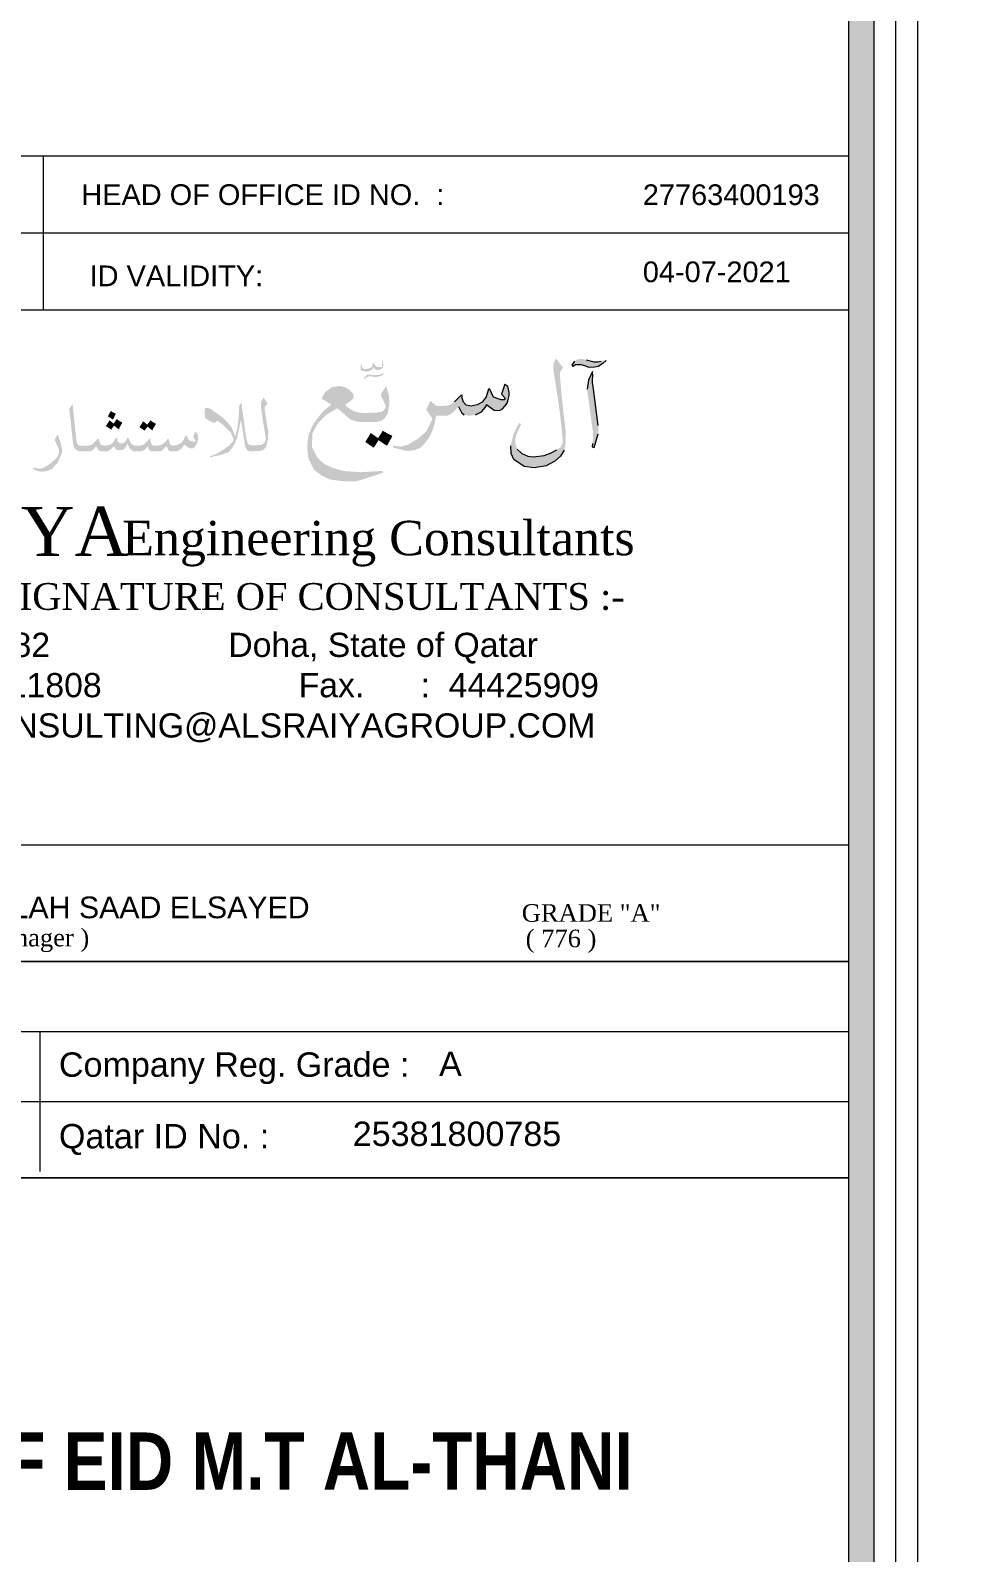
# Model space of a CAD drawing. Header units: inches. Extents: x -68096 to 69834, y -16833 to 17650.
# Drawn here: x 942.47 to 965.22, y 478.66 to 516.25 of the extents above; entities that cross this region are included whole.
import ezdxf
from ezdxf.enums import TextEntityAlignment as Align

# ---------------------------------------------------------------- set-up
doc = ezdxf.new("R2010")
doc.units = ezdxf.units.IN
doc.header["$MEASUREMENT"] = 0
for name, color, linetype in [('DIMENSION', 1, 'Continuous'), ('QCD TITLE A', 7, 'Continuous'), ('QCD TITLE BLOCK', 7, 'Continuous'), ('TEXT', 23, 'Continuous'), ('WIN', 1, 'Continuous')]:
    doc.layers.add(name, color=color, linetype=linetype)
doc.styles.add('ARAIL BOLD', font='ARIALNB.TTF')
doc.styles.add('MAHER_TIMES', font='times.ttf')
doc.styles.add('Title Sheet_A1$0$DCAQ New Title Block for CD-A1_Dar Al Salam$0$ARIAL_2.5', font='arial.ttf', dxfattribs={"height": 2.5})
doc.styles.add('Title Sheet_A1$0$DCAQ New Title Block for CD-A1_Dar Al Salam$0$title', font='arial.ttf')
doc.styles.add('TITLE2', font='arial.ttf')

msp = doc.modelspace()

# ---------------------------------------------------------------- hatches: boundary and pattern name
at = {"layer": 'DIMENSION', "linetype": 'Continuous', "lineweight": 0, "ltscale": 0.5}
h = msp.add_hatch(color=7, dxfattribs=at)
h.paths.add_polyline_path([(950.82077, 507.89211), (950.73507, 507.8832), (950.68673, 507.89448), (950.66422, 507.92589), (950.63763, 508.01332), (950.62695, 508.01673), (950.62509, 507.88595), (950.6397, 507.84878), (950.65364, 507.84115), (950.69892, 507.8323), (950.71474, 507.83128), (950.79081, 507.81758), (950.84717, 507.82886), (950.87149, 507.84797), (950.89951, 507.86732), (950.91965, 507.87132), (950.94986, 507.93799), (950.96907, 507.88429), (950.99823, 507.87152), (951.03011, 507.85858), (951.07371, 507.85849), (951.13286, 507.88081), (951.16468, 507.91433), (951.19082, 507.95192), (951.1918, 507.99706), (951.17656, 508.03666), (951.16059, 508.11926), (951.15084, 508.11791), (951.15168, 508.01164), (951.1537, 507.97065), (951.15595, 507.94327), (951.13065, 507.93128), (951.03889, 507.93271), (950.99846, 507.95982), (950.93525, 508.03872), (950.92371, 508.04138), (950.92374, 507.97728), (950.89576, 507.92621)])
h.paths.add_polyline_path([(950.97219, 507.68755), (951.05684, 507.69366), (951.09473, 507.71043), (951.15457, 507.72281), (951.20135, 507.77383), (951.18588, 507.78229), (951.15473, 507.76741), (951.12725, 507.7569), (951.07965, 507.74463), (951.06522, 507.73802), (951.02899, 507.73485), (950.90563, 507.73907), (950.84384, 507.74988), (950.79956, 507.74601), (950.77986, 507.73747), (950.74976, 507.71052), (950.70346, 507.65369), (950.72132, 507.63499), (950.76468, 507.67914), (950.78848, 507.68528), (950.84837, 507.71191), (950.90211, 507.70039)])
for points in [[(955.56601, 505.73232), (955.65747, 505.87747), (955.69514, 506.08177), (955.69514, 506.29682), (955.59829, 507.15702), (955.54987, 507.70539), (955.54987, 507.78066), (955.57139, 507.84517), (955.62519, 507.91506), (955.45841, 508.14086), (955.42613, 508.10323), (955.39923, 508.03872), (955.38308, 507.94732), (955.38308, 507.89893), (955.39923, 507.79141), (955.50145, 507.13551), (955.54987, 506.79681), (955.59291, 506.40972), (955.61443, 506.17317), (955.61443, 506.05489), (955.56601, 505.95274), (955.47455, 505.88823), (955.32928, 505.81296), (955.15712, 505.74844), (954.88811, 505.71619), (954.7536, 505.73232), (954.60834, 505.79683), (954.49535, 505.90435), (954.44693, 506.02801), (954.44693, 506.14628), (954.46845, 506.25919), (954.5922, 506.528), (954.54377, 506.5495), (954.47921, 506.44198), (954.39851, 506.26456), (954.33395, 505.985), (954.34471, 505.80221), (954.41465, 505.6463), (954.66752, 505.47426), (954.90963, 505.442), (955.20554, 505.49576), (955.42075, 505.60866)], [(956.16154, 507.9653), (956.27242, 507.92619), (956.40938, 507.93271), (956.49417, 507.94575), (956.60505, 508.01744), (956.68744, 508.0929), (956.66375, 508.10868), (956.61157, 508.08913), (956.56592, 508.07609), (956.48765, 508.06306), (956.442, 508.06306), (956.3833, 508.06306), (956.19415, 508.10868), (956.09632, 508.13475), (956.02457, 508.13475), (955.96587, 508.1152), (955.91369, 508.07609), (955.84847, 507.97833), (955.87456, 507.94575), (955.93326, 507.98485), (955.97239, 507.99137), (956.07675, 507.99137)], [(956.37405, 507.45067), (956.35253, 507.54207), (956.35253, 507.62809), (956.36329, 507.70873), (956.35253, 507.82163), (956.25569, 507.61196), (956.21803, 507.38616), (956.36329, 506.34317), (956.36867, 506.18188), (956.35791, 506.04748), (956.34715, 505.96146), (956.39558, 505.94533), (956.49242, 506.28403), (956.50318, 506.42381), (956.4978, 506.49371)], [(950.24254, 507.02351), (950.2517, 507.01018), (950.41829, 507.12463), (950.4609, 507.18849), (950.44492, 507.26832), (950.37036, 507.35347), (950.26384, 507.42798), (950.10939, 507.46523), (949.91766, 507.43862), (949.75256, 507.31622), (949.68333, 507.19914), (949.66202, 507.15656), (949.90168, 507.00755), (949.72061, 506.85853), (949.56616, 506.67759), (949.43301, 506.48068), (949.34247, 506.25716), (949.31584, 506.08153), (949.31052, 505.90059), (949.33715, 505.67707), (949.47562, 505.39501), (949.66735, 505.25132), (949.87506, 505.15552), (950.21058, 505.11295), (950.53013, 505.11295), (951.17989, 505.3205), (951.16391, 505.3684), (950.626, 505.33647), (950.22656, 505.36308), (949.94962, 505.43758), (949.72061, 505.54402), (949.55018, 505.70368), (949.42236, 505.96977), (949.43834, 506.29973), (949.58213, 506.56051), (949.78452, 506.75742), (950.05081, 506.91707), (950.36503, 506.64566), (950.50351, 506.59244), (950.626, 506.57647), (951.01479, 506.57647), (951.15326, 506.61373), (951.21717, 506.66162), (951.29705, 506.78935), (951.33966, 507.03948), (951.32368, 507.24171), (951.25977, 507.46523), (951.15858, 507.31622), (951.12663, 507.25236), (951.14261, 507.19914), (951.20652, 507.06609), (951.21608, 507.04287), (951.23847, 507.00755), (951.24137, 506.98152), (951.2438, 506.97562), (951.24257, 506.9707), (951.2438, 506.95965), (951.23314, 506.91175), (951.2181, 506.89787), (951.19054, 506.85853), (951.13728, 506.8266), (951.03533, 506.81387), (951.01479, 506.80531), (950.91892, 506.80531), (950.73784, 506.79467), (950.57274, 506.81064), (950.47155, 506.83725), (950.37568, 506.89579), (950.36503, 506.90267), (950.32775, 506.9224), (950.3173, 506.93354), (950.28515, 506.95433), (950.26098, 506.99356), (950.24786, 507.00755), (950.25103, 507.00972)], [(952.20593, 506.04619), (952.32079, 506.19473), (952.40188, 506.37028), (952.44917, 506.51882), (952.48972, 506.73488), (952.77351, 506.73488), (952.84783, 506.76864), (952.94919, 506.84967), (953.04378, 506.9577), (953.11811, 506.80916), (953.18568, 506.75514), (953.31406, 506.72813), (953.46271, 506.75514), (953.61136, 506.82941), (953.67218, 506.89018), (953.72623, 506.96445), (953.73974, 507.00496), (953.92894, 506.86992), (954.05732, 506.85642), (954.13165, 506.90368), (954.19246, 506.9712), (954.24651, 507.04547), (954.27354, 507.13325), (954.29381, 507.22778), (954.29381, 507.3088), (954.26678, 507.45734), (954.18534, 507.51024), (954.10462, 507.26154), (954.19921, 507.16701), (954.17219, 507.11975), (954.09786, 507.1265), (954.05056, 507.14), (953.90867, 507.18726), (953.86137, 507.2953), (953.81407, 507.38982), (953.78704, 507.38307), (953.72623, 507.19402), (953.62488, 507.06573), (953.50325, 506.99821), (953.3546, 506.96445), (953.23298, 506.99146), (953.16541, 507.06573), (953.13838, 507.16701), (953.13162, 507.22778), (953.10459, 507.23453), (952.94919, 507.07248), (952.8208, 506.99821), (952.71269, 506.97795), (952.50323, 506.9712), (952.34782, 507.09949), (952.24647, 506.88343), (952.40188, 506.65386), (952.25322, 506.35003), (952.05052, 506.16772), (951.787, 506.01243), (951.60456, 505.96517), (951.44915, 505.99217), (951.41537, 505.95166), (951.73294, 505.86389), (951.94241, 505.87739), (952.09106, 505.93141)], [(947.06146, 506.80114), (946.92585, 506.8968), (946.83411, 506.92869), (946.79023, 506.91673), (946.77428, 506.87288), (946.77428, 506.80911), (946.77827, 506.73737), (946.79023, 506.6736), (946.8381, 506.63773), (946.92984, 506.58591), (946.9777, 506.55801), (947.04551, 506.56598), (947.06944, 506.59787), (947.10534, 506.59787), (947.21303, 506.51815), (947.42045, 506.31887), (947.4723, 506.19132), (947.49623, 506.12356), (947.38854, 506), (947.30477, 505.94022), (947.19708, 505.86449), (947.07742, 505.79673), (946.90989, 505.73296), (946.90989, 505.70506), (947.14523, 505.75687), (947.35663, 505.82862), (947.44837, 505.92826), (947.52415, 506.05182), (947.576, 506.18335), (947.60393, 506.31488), (947.63583, 506.46235), (947.67173, 506.63374), (947.76746, 506.01993), (947.78342, 505.9442), (947.83128, 505.87246), (947.87915, 505.85253), (948.12246, 505.8605), (948.22217, 505.88442), (948.28599, 505.95218), (948.32189, 506.06776), (948.34183, 506.19132), (948.34582, 506.36271), (948.31391, 506.51815), (948.26206, 506.85296), (948.25807, 506.93267), (948.27801, 506.97651), (948.32588, 507.02833), (948.23414, 507.17979), (948.19824, 507.13196), (948.16633, 507.05623), (948.16234, 506.96456), (948.23813, 506.44641), (948.28599, 506.15943), (948.27403, 506.09965), (948.23414, 506.04783), (948.16633, 506.00798), (947.91903, 506), (947.86718, 506.01993), (947.83926, 506.05581), (947.80336, 506.16342), (947.67971, 507.0642), (947.62786, 506.9805), (947.62387, 506.87288), (947.6119, 506.66563), (947.58398, 506.41851), (947.52415, 506.21922), (947.4723, 506.37068), (947.42443, 506.46634), (947.33269, 506.57794), (947.225, 506.68157)], [(943.68713, 505.85898), (943.74434, 505.85183), (943.823, 505.85183), (943.94457, 505.85183), (944.00178, 505.87327), (944.04111, 505.909), (944.06257, 505.93758), (944.09117, 505.98046), (944.15196, 505.88042), (944.18771, 505.86255), (944.23062, 505.85183), (944.37007, 505.85183), (944.44516, 505.88756), (944.48807, 505.93044), (944.53812, 505.97689), (944.57746, 505.90543), (944.61679, 505.88756), (944.65969, 505.88042), (944.73121, 505.88399), (944.77769, 505.90185), (944.83132, 505.96259), (944.87066, 506.0412), (944.91356, 505.93758), (944.94932, 505.89828), (945.0101, 505.85541), (945.21391, 505.85541), (945.28543, 505.88042), (945.33548, 505.93044), (945.37124, 505.97689), (945.38912, 505.909), (945.42488, 505.87684), (945.4499, 505.85183), (945.47851, 505.84826), (945.66087, 505.84826), (945.70735, 505.86255), (945.7431, 505.88756), (945.78244, 505.93044), (945.82892, 505.98046), (945.87898, 505.88756), (945.90043, 505.86612), (945.95049, 505.84826), (946.00412, 505.84826), (946.08994, 505.85183), (946.15787, 505.88399), (946.20078, 505.91615), (946.22581, 505.95902), (946.25442, 505.99118), (946.27229, 506.02334), (946.35096, 505.95188), (946.39029, 505.93758), (946.4332, 505.92329), (946.49041, 505.92686), (946.53331, 505.96617), (946.5798, 506.03048), (946.6084, 506.11981), (946.6084, 506.22699), (946.59767, 506.28773), (946.53689, 506.33418), (946.49398, 506.19484), (946.54046, 506.14124), (946.55834, 506.10551), (946.52616, 506.08765), (946.45107, 506.10194), (946.38314, 506.1341), (946.31878, 506.24486), (946.3009, 506.24486), (946.25084, 506.13052), (946.20078, 506.06621), (946.10782, 506.01262), (946.01127, 505.99118), (945.94691, 506.0019), (945.91473, 506.0412), (945.88255, 506.16625), (945.86825, 506.16983), (945.81462, 506.09479), (945.72165, 506.01976), (945.62869, 505.99475), (945.52857, 505.98761), (945.47136, 506.00904), (945.44633, 506.0805), (945.42488, 506.16625), (945.407, 506.16625), (945.34621, 506.08765), (945.2604, 506.01619), (945.17816, 505.98761), (945.03156, 505.99475), (944.96362, 506.0412), (944.91356, 506.1341), (944.88496, 506.18769), (944.87066, 506.19126), (944.82417, 506.10551), (944.76339, 506.04835), (944.68472, 506.04835), (944.63824, 506.0805), (944.61679, 506.13052), (944.61321, 506.18769), (944.58818, 506.18412), (944.49879, 506.05906), (944.45231, 506.01976), (944.3808, 505.99832), (944.28068, 505.99475), (944.21274, 506.01262), (944.17699, 506.09122), (944.15911, 506.15911), (944.12335, 506.15553), (943.99463, 506.01976), (943.9553, 506.00547), (943.91239, 505.99118), (943.71931, 505.99118), (943.69071, 505.99118), (943.6478, 506.01619), (943.62992, 506.03405), (943.61562, 506.0805), (943.60847, 506.09837), (943.51193, 507.02377), (943.42969, 506.90229), (943.5298, 506.00904), (943.55126, 505.93758), (943.58344, 505.90185), (943.62634, 505.87327)], [(944.38437, 506.71649), (944.5131, 506.63431), (944.57746, 506.7808), (944.45589, 506.84512)], [(944.33432, 506.4771), (944.44516, 506.40207), (944.53056, 506.52009), (944.42013, 506.60573)], [(944.65969, 506.41993), (944.74193, 506.55928), (944.61321, 506.63431), (944.53056, 506.52009)], [(945.24967, 506.57715), (945.16386, 506.44852), (945.2747, 506.37349), (945.3601, 506.4915)], [(945.3601, 506.4915), (945.48924, 506.39135), (945.57148, 506.5307), (945.44275, 506.60573)], [(951.27815, 506.01466), (951.39945, 506.23795), (951.18238, 506.35278), (951.06257, 506.15939)], [(942.9923, 505.40899), (943.06478, 505.48523), (943.15252, 505.58053), (943.20211, 505.71395), (943.24789, 505.80925), (943.24789, 505.9236), (943.225, 506.03034), (943.14489, 506.27049), (943.08385, 506.17138), (943.07622, 506.12564), (943.12582, 506.00747), (943.16015, 505.93504), (943.17541, 505.88167), (943.17541, 505.80162), (943.13726, 505.71395), (943.06096, 505.63389), (942.91219, 505.51191), (942.74815, 505.42424), (942.66804, 505.42424), (942.61463, 505.43567), (942.54215, 505.4433), (942.52689, 505.41661), (942.64897, 505.36706), (942.75578, 505.348), (942.86641, 505.36324)], [(951.06257, 506.15939), (950.86955, 506.28899), (950.74186, 506.08484), (950.93339, 505.95086)]]:
    msp.add_hatch(color=7, dxfattribs=at).paths.add_polyline_path(points)
at = {"layer": 'WIN', "linetype": 'Continuous', "lineweight": 0}
h = msp.add_hatch(color=86, dxfattribs=at)
h.paths.add_polyline_path([(753.52048, 590.34425), (753.52048, 442.14684), (963.30992, 442.14684), (963.30992, 590.34425)])
h.paths.add_polyline_path([(922.89008, 589.71877), (922.89008, 442.80191), (962.68444, 442.80191), (962.68444, 589.71877)], flags=16)
h.paths.add_polyline_path([(922.26459, 442.80191), (754.14633, 442.80191), (754.14633, 589.71877), (922.26459, 589.71877)], flags=16)
h = msp.add_hatch(color=7, dxfattribs=at)
h.paths.add_polyline_path([(753.52048, 590.34425), (753.52048, 442.14684), (963.30992, 442.14684), (963.30992, 590.34425)])
h.paths.add_polyline_path([(922.89008, 589.71877), (922.89008, 442.80191), (962.68444, 442.80191), (962.68444, 589.71877)], flags=16)
h.paths.add_polyline_path([(922.26459, 442.80191), (754.14633, 442.80191), (754.14633, 589.71877), (922.26459, 589.71877)], flags=16)

# ---------------------------------------------------------------- linework, layer by layer
at = {"layer": 'DIMENSION', "color": 7, "linetype": 'Continuous', "lineweight": 0, "ltscale": 0.5}
for p, q in [((955.84847, 507.97833), (955.91369, 508.07609)), ((955.87456, 507.94575), (955.84847, 507.97833)), ((955.93326, 507.98485), (955.87456, 507.94575)), ((955.97239, 507.99137), (955.93326, 507.98485)), ((956.07675, 507.99137), (955.97239, 507.99137)), ((956.16154, 507.9653), (956.07675, 507.99137)), ((956.27242, 507.92619), (956.16154, 507.9653)), ((956.19415, 508.10868), (956.3833, 508.06306)), ((956.35253, 507.82163), (956.25569, 507.61196)), ((956.40938, 507.93271), (956.27242, 507.92619)), ((956.36329, 507.70873), (956.35253, 507.82163)), ((956.3833, 508.06306), (956.442, 508.06306)), ((956.49417, 507.94575), (956.40938, 507.93271)), ((956.442, 508.06306), (956.48765, 508.06306)), ((956.48765, 508.06306), (956.56592, 508.07609)), ((956.60505, 508.01744), (956.49417, 507.94575)), ((956.68744, 508.0929), (956.60505, 508.01744)), ((954.18534, 507.51024), (954.10462, 507.26154)), ((954.18534, 507.51024), (954.26678, 507.45734)), ((954.29381, 507.3088), (954.26678, 507.45734)), ((956.25569, 507.61196), (956.21803, 507.38616)), ((956.35253, 507.62809), (956.36329, 507.70873)), ((956.35253, 507.54207), (956.35253, 507.62809)), ((956.37405, 507.45067), (956.35253, 507.54207)), ((956.4978, 506.49371), (956.37405, 507.45067)), ((953.10459, 507.23453), (952.94919, 507.07248)), ((953.13162, 507.22778), (953.10459, 507.23453)), ((953.13838, 507.16701), (953.13162, 507.22778)), ((953.16541, 507.06573), (953.13838, 507.16701)), ((953.23298, 506.99146), (953.16541, 507.06573)), ((953.62488, 507.06573), (953.50325, 506.99821)), ((953.72623, 507.19402), (953.62488, 507.06573)), ((953.78704, 507.38307), (953.72623, 507.19402)), ((953.81407, 507.38982), (953.78704, 507.38307)), ((953.86137, 507.2953), (953.81407, 507.38982)), ((953.90867, 507.18726), (953.86137, 507.2953)), ((954.05056, 507.14), (953.90867, 507.18726)), ((954.09786, 507.1265), (954.05056, 507.14)), ((954.17219, 507.11975), (954.09786, 507.1265)), ((954.10462, 507.26154), (954.19921, 507.16701)), ((954.19921, 507.16701), (954.17219, 507.11975)), ((954.24651, 507.04547), (954.27354, 507.13325)), ((954.27354, 507.13325), (954.29381, 507.22778)), ((954.29381, 507.22778), (954.29381, 507.3088)), ((953.04378, 506.9577), (953.11811, 506.80916)), ((953.11811, 506.80916), (953.18568, 506.75514)), ((953.3546, 506.96445), (953.23298, 506.99146)), ((953.50325, 506.99821), (953.3546, 506.96445)), ((953.46271, 506.75514), (953.61136, 506.82941)), ((953.61136, 506.82941), (953.67218, 506.89018)), ((953.67218, 506.89018), (953.72623, 506.96445)), ((953.72623, 506.96445), (953.73974, 507.00496)), ((953.73974, 507.00496), (953.92894, 506.86992)), ((953.92894, 506.86992), (954.05732, 506.85642)), ((954.05732, 506.85642), (954.13165, 506.90368)), ((954.13165, 506.90368), (954.19246, 506.9712)), ((954.19246, 506.9712), (954.24651, 507.04547)), ((944.42013, 506.60573), (944.65969, 506.41993)), ((944.61321, 506.63431), (944.44516, 506.40207)), ((945.24967, 506.57715), (945.48924, 506.39135)), ((945.44275, 506.60573), (945.2747, 506.37349)), ((951.18238, 506.35278), (950.93339, 505.95086)), ((950.86955, 506.28899), (951.27815, 506.01466)), ((951.27815, 506.01466), (951.39945, 506.23795)), ((954.34471, 505.80221), (954.33395, 505.985)), ((956.35791, 506.04748), (956.34715, 505.96146)), ((956.34715, 505.96146), (956.39558, 505.94533)), ((956.39558, 505.94533), (956.49242, 506.28403)), ((954.41465, 505.6463), (954.34471, 505.80221)), ((954.66752, 505.47426), (954.41465, 505.6463)), ((954.49535, 505.90435), (954.60834, 505.79683)), ((954.60834, 505.79683), (954.7536, 505.73232)), ((954.7536, 505.73232), (954.88811, 505.71619)), ((954.88811, 505.71619), (955.15712, 505.74844)), ((955.15712, 505.74844), (955.32928, 505.81296)), ((955.42075, 505.60866), (955.20554, 505.49576)), ((955.32928, 505.81296), (955.47455, 505.88823)), ((955.56601, 505.73232), (955.42075, 505.60866)), ((955.65747, 505.87747), (955.56601, 505.73232)), ((954.90963, 505.442), (954.66752, 505.47426)), ((955.20554, 505.49576), (954.90963, 505.442)), ((962.68444, 496.13054), (934.58852, 496.13054)), ((962.68444, 493.25503), (934.58852, 493.25503))]:
    msp.add_line(p, q, dxfattribs=at)
at = {"layer": 'QCD TITLE BLOCK', "lineweight": 0}
for p, q in [((922.70496, 493.25503), (962.68444, 493.25503)), ((922.70496, 491.52704), (962.68444, 491.52704)), ((942.70302, 491.52704), (942.70302, 488.07104)), ((922.70496, 489.79904), (962.68444, 489.79904))]:
    msp.add_line(p, q, dxfattribs=at)
at = {"layer": 'WIN', "color": 7, "linetype": 'Continuous', "lineweight": 0}
for p, q in [((922.89008, 513.15228), (962.68444, 513.15228)), ((942.78726, 513.15228), (942.78726, 509.34327)), ((922.89008, 511.24777), (962.68444, 511.24777)), ((922.89008, 509.34327), (962.68444, 509.34327)), ((922.89008, 487.90805), (962.68444, 487.90805)), ((922.89008, 487.90805), (962.68444, 487.90805))]:
    msp.add_line(p, q, dxfattribs=at)
for points in [[(752.44464, 441.071), (964.38576, 441.071), (964.38576, 591.4201), (752.44464, 591.4201)], [(752.44464, 441.071), (964.38576, 441.071), (964.38576, 591.4201), (752.44464, 591.4201)], [(752.98256, 441.60892), (963.84784, 441.60892), (963.84784, 590.88217), (752.98256, 590.88217)], [(752.98256, 441.60892), (963.84784, 441.60892), (963.84784, 590.88217), (752.98256, 590.88217)], [(753.52048, 442.14684), (963.30992, 442.14684), (963.30992, 590.34425), (753.52048, 590.34425)], [(753.52048, 442.14684), (963.30992, 442.14684), (963.30992, 590.34425), (753.52048, 590.34425)], [(962.68444, 589.71877), (922.89008, 589.71877), (922.89008, 442.80191), (962.68444, 442.80191)], [(962.68444, 589.71877), (922.89008, 589.71877), (922.89008, 442.80191), (962.68444, 442.80191)]]:
    msp.add_lwpolyline(points, close=True, dxfattribs=at)
for points in [[(922.89008, 509.34327), (962.68444, 509.34327)], [(962.68444, 487.90805), (922.89008, 487.90805)]]:
    msp.add_lwpolyline(points, dxfattribs=at)

# ---------------------------------------------------------------- texts
at = {"layer": 'DIMENSION', "color": 7, "linetype": 'Continuous', "lineweight": 0, "ltscale": 0.5}
for s, height, style, p in [('AL-SRAIYA', 1.214271, 'MAHER_TIMES', (935.00076, 503.26676)), ('Engineering Consultants', 0.8499895, 'MAHER_TIMES', (944.73749, 503.28627)), ('ADDRESS & SIGNATURE OF CONSULTANTS :-', 0.6618616, 'MAHER_TIMES', (935.79527, 501.93737)), ('AL MOATAZ B. ALLAH SAAD ELSAYED', 0.5358304, 'TITLE2', (935.72432, 494.3224)), ('GRADE "A"', 0.433634, 'MAHER_TIMES', (954.60648, 494.23516)), ('( Executive General Manager )', 0.4336344, 'MAHER_TIMES', (935.81374, 493.62736)), ('( 776 )', 0.433634, 'MAHER_TIMES', (954.70416, 493.60612))]:
    msp.add_text(s, height=height, dxfattribs=dict(at, style=style)).set_placement(p)
at = {"layer": 'QCD TITLE A', "lineweight": 0, "style": 'Title Sheet_A1$0$DCAQ New Title Block for CD-A1_Dar Al Salam$0$ARIAL_2.5'}
for s, height, p in [('A', 0.60271, (952.5645, 491.02831)), ('25381800785', 0.6027145, (950.4319, 489.30031))]:
    msp.add_text(s, height=height, dxfattribs=at).set_placement(p, align=Align.TOP_LEFT)
at = {"layer": 'QCD TITLE A', "color": 7, "lineweight": 0, "insert": (935.88854, 501.37189), "char_height": 0.59690039, "width": 32.1899006, "attachment_point": 1, "style": 'Title Sheet_A1$0$DCAQ New Title Block for CD-A1_Dar Al Salam$0$title'}
msp.add_mtext('P.O.^IBox   :  3082                   Doha, State of Qatar{\\C3; }\\PTel.           :  {\\C3;44411808                     }Fax.      : {\\C3; 44425909\\H1.8529x; \\H0.53968x;\\P}E-mail.      :   {\\C3;CONSULTING@ALSRAIYAGROUP.COM\\H1.571x; }', dxfattribs=at)
at = {"layer": 'QCD TITLE A', "color": 0, "lineweight": 0, "ltscale": 0.02, "char_height": 0.6027145, "width": 16.2366366, "attachment_point": 1, "style": 'Title Sheet_A1$0$DCAQ New Title Block for CD-A1_Dar Al Salam$0$ARIAL_2.5'}
for s, insert in [('{\\C256;Company Reg. Grade :}', (943.1754, 491.0097)), ('{\\C256;Qatar ID No. :}', (943.1754, 489.2417))]:
    msp.add_mtext(s, dxfattribs=dict(at, insert=insert))
at = {"layer": 'TEXT', "color": 0, "lineweight": 0, "style": 'ARAIL BOLD'}
msp.add_text('SHAIKH NAYEF EID M.T AL-THANI', height=1.415997, rotation=0.000267, dxfattribs=at).set_placement((944.0148, 480.91569), align=Align.MIDDLE)
at = {"layer": 'WIN', "color": 7, "linetype": 'Continuous', "lineweight": 0, "style": 'TITLE2'}
for s, height, p in [('HEAD OF OFFICE ID NO.  :', 0.5112836, (943.7284, 511.93499)), ('27763400193', 0.5112836, (957.59697, 511.93317)), ('ID VALIDITY:', 0.5112836, (943.93331, 509.93005)), ('04-07-2021', 0.511284, (957.59697, 510.02866))]:
    msp.add_text(s, height=height, dxfattribs=at).set_placement(p)

doc.saveas('drawing.dxf')
